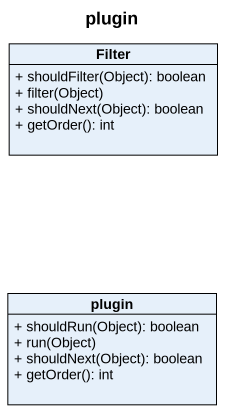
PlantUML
@startuml
title plugin
hide circle
hide empty members
skinparam classAttributeIconSize 0
class Filter {
  + shouldFilter(Object): boolean
  + filter(Object)
  + shouldNext(Object): boolean
  + getOrder(): int
}
class plugin {
  + shouldRun(Object): boolean
  + run(Object)
  + shouldNext(Object): boolean
  + getOrder(): int
}
@enduml
